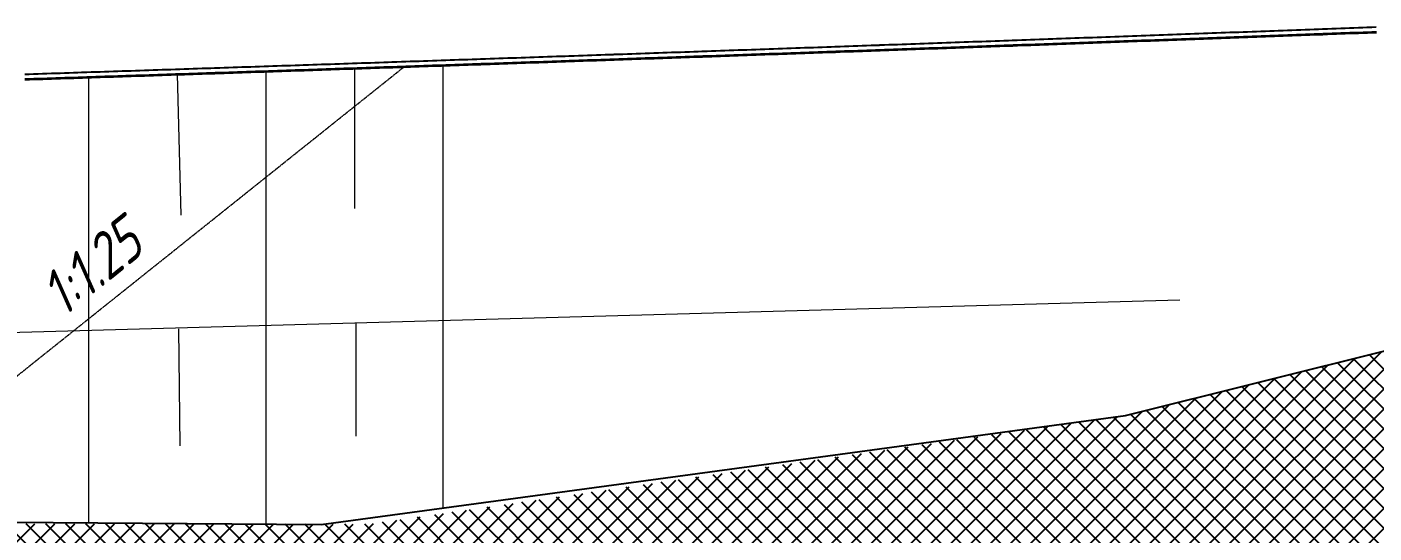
# Model space of a CAD drawing. Header units: millimetres. Extents: x 0 to 285450075, y -3000605 to 8125189010.
# Drawn here: x 6936179 to 6966572, y 12523 to 23952 of the extents above; entities that cross this region are included whole.
import ezdxf

# ---------------------------------------------------------------- set-up
doc = ezdxf.new("R2010")
doc.units = ezdxf.units.MM
doc.linetypes.add('осевая', pattern=[2, 1.25, -0.25, 0.25, -0.25])
for name, color, linetype in [('geology', 250, 'Continuous'), ('Красный профиль', 1, 'Continuous'), ('Черный профиль', 3, 'Continuous')]:
    doc.layers.add(name, color=color, linetype=linetype)
for name, color, linetype, lineweight in [('ИС_Основная', 7, 'Continuous', 35), ('ИС_Ось', 3, 'осевая', 18), ('ИС_Тонкая', 3, 'Continuous', 18), ('Размеры', 3, 'Continuous', 15)]:
    doc.layers.add(name, color=color, linetype=linetype, lineweight=lineweight)
doc.styles.add('ISOCPEUR_', font='isocpeur.ttf', dxfattribs={"width": 0.8, "oblique": 15, "height": 250})

# ---------------------------------------------------------------- blocks, each defined once
blk = doc.blocks.new('зщдзждю')
at = {"layer": 'geology', "true_color": 0xb2b2b2}
h = blk.add_hatch(dxfattribs=at)
h.set_pattern_fill('NET', color=253, scale=100, angle=45)
h.set_pattern_definition([(45, (-6879640.2, -73803.65), (-224.506403, 224.506403), []), (135, (-6879640.2, -73803.65), (-224.506403, -224.506403), [])])
h.paths.add_polyline_path([(99405, 2903), (99405, 9263), (91372, 7257), (74293, 4804), (54061, 4828), (53625, 4784), (51689, 4588), (50813, 4303), (49813, 4266), (48813, 4178), (47813, 4088), (46813, 3997), (45813, 3890), (40103, 1651), (40103, 809), (38301, 809), (38301, 944), (36683, 309), (36652, 247), (36524, 247), (35968, 29), (35968, -217), (36167, -217), (36075, -355), (57365, 2903)])
h.paths.add_polyline_path([(49041, 3165), (49041, 2165), (47239, 2165), (47239, 3165)], flags=16)
edge = h.paths.add_edge_path(flags=16)
edge.add_arc((46611, 2645), 500, 0, 360)
h.paths.add_polyline_path([(36138, 31), (36138, 35), (36135, 35), (36135, 31)], flags=16)
h.paths.add_polyline_path([(36208, -196), (36897, -196), (36897, 254), (36208, 254)], flags=16)
h.paths.add_polyline_path([(46175, 2330), (47080, 2330), (47080, 2930), (46175, 2930)], flags=16)
h.paths.add_polyline_path([(47484, 2250), (48791, 2250), (48791, 3081), (47484, 3081)], flags=0)
h.paths.add_polyline_path([(38547, 894), (39854, 894), (39854, 1724), (38547, 1724)], flags=17)
h.paths.add_polyline_path([(37131, -482), (38632, -482), (38632, 24), (37131, 24)])

msp = doc.modelspace()

# ---------------------------------------------------------------- linework, layer by layer
at = {"layer": 'ИС_Основная', "flags": 128}
msp.add_lwpolyline([(6936133.9962, 22769.5189), (6936233.9632, 22772.7939), (6936333.9302, 22776.0704), (6936412.3785, 22778.6426), (6936433.8978, 22779.3484), (6936533.8641, 22782.6278), (6936633.8311, 22785.9088), (6936733.7981, 22789.1912), (6936833.7651, 22792.475), (6936933.7321, 22795.7604), (6937033.6991, 22799.0472), (6937133.666, 22802.3355), (6937233.633, 22805.6252), (6937333.6, 22808.9165), (6937412.3954, 22811.5117), (6937433.5677, 22812.2092), (6937533.534, 22815.5033), (6937633.501, 22818.799), (6937733.4679, 22822.0961), (6937833.4349, 22825.3947), (6937933.4019, 22828.6947), (6938033.3689, 22831.9963), (6938133.3359, 22835.2993), (6938233.3029, 22838.6038), (6938333.2698, 22841.9097), (6938412.4123, 22844.528), (6938433.2375, 22845.2172), (6938533.2038, 22848.526), (6938633.1708, 22851.8364), (6938733.1378, 22855.1482), (6938833.1048, 22858.4616), (6938933.0717, 22861.7763), (6939033.0387, 22865.0926), (6939133.0057, 22868.4103), (6939232.9727, 22871.7295), (6939332.9397, 22875.0502), (6939412.4292, 22877.6917), (6939432.9073, 22878.3724), (6939532.8736, 22881.696), (6939632.8406, 22885.0211), (6939732.8076, 22888.3476), (6939832.7746, 22891.6756), (6939932.7416, 22895.0052), (6940032.7086, 22898.3361), (6940132.6755, 22901.6686), (6940232.6425, 22905.0025), (6940332.6095, 22908.3379), (6940412.4461, 22911.0027), (6940432.5772, 22911.6748), (6940532.5435, 22915.0131), (6940632.5105, 22918.3529), (6940732.4774, 22921.6942), (6940832.4444, 22925.0369), (6940932.4114, 22928.3812), (6941032.3784, 22931.7269), (6941132.3454, 22935.074), (6941232.3124, 22938.4227), (6941332.2793, 22941.7728), (6941412.463, 22944.461), (6941432.247, 22945.1244), (6941532.2133, 22948.4775), (6941632.1803, 22951.832), (6941732.1473, 22955.188), (6941832.1143, 22958.5455), (6941932.0812, 22961.9044), (6942032.0482, 22965.2648), (6942132.0152, 22968.6267), (6942231.9822, 22971.9901), (6942331.9492, 22975.3549), (6942412.4799, 22978.0666), (6942431.9168, 22978.7213), (6942531.8831, 22982.089), (6942631.8501, 22985.4583), (6942731.8171, 22988.829), (6942831.7841, 22992.2012), (6942931.7511, 22995.5749), (6943031.7181, 22998.95), (6943131.6851, 23002.3266), (6943231.652, 23005.7047), (6943331.619, 23009.0843), (6943412.4969, 23011.8196), (6943431.5867, 23012.4653), (6943531.553, 23015.8478), (6943631.52, 23019.2318), (6943731.487, 23022.6172), (6943831.4539, 23026.0041), (6943931.4209, 23029.3925), (6944031.3879, 23032.7824), (6944131.3549, 23036.1737), (6944231.3219, 23039.5665), (6944331.2889, 23042.9608), (6944412.5138, 23045.7198), (6944431.2565, 23046.3566), (6944531.2228, 23049.7538), (6944631.1898, 23053.1525), (6944731.1568, 23056.5527), (6944831.1238, 23059.9543), (6944931.0908, 23063.3574), (6945031.0577, 23066.762), (6945131.0247, 23070.1681), (6945230.9917, 23073.5756), (6945330.9587, 23076.9846), (6945412.5307, 23079.7674), (6945430.9264, 23080.3951), (6945530.8927, 23083.807), (6945630.8596, 23087.2204), (6945730.8266, 23090.6353), (6945830.7936, 23094.0517), (6945930.7606, 23097.4695), (6946030.7276, 23100.8888), (6946130.6946, 23104.3096), (6946230.6615, 23107.7318), (6946330.6285, 23111.1556), (6946412.5476, 23113.9623), (6946430.5962, 23114.5808), (6946530.5625, 23118.0074), (6946630.5295, 23121.4356), (6946730.4965, 23124.8652), (6946830.4634, 23128.2963), (6946930.4304, 23131.7288), (6947030.3974, 23135.1628), (6947130.3644, 23138.5983), (6947230.3314, 23142.0353), (6947330.2984, 23145.4738), (6947412.5645, 23148.3045), (6947430.266, 23148.9137), (6947530.2323, 23152.3551), (6947630.1993, 23155.7979), (6947730.1663, 23159.2423), (6947830.1333, 23162.6881), (6947930.1002, 23166.1353), (6948030.0672, 23169.5841), (6948130.0342, 23173.0343), (6948230.0012, 23176.486), (6948329.9682, 23179.9392), (6948412.5814, 23182.794), (6948429.9359, 23183.3938), (6948529.9021, 23186.8499), (6948629.8691, 23190.3075), (6948729.8361, 23193.7665), (6948829.8031, 23197.2271), (6948929.7701, 23200.6891), (6949029.7371, 23204.1525), (6949129.704, 23207.6175), (6949229.671, 23211.0839), (6949329.638, 23214.5518), (6949412.5983, 23217.4308), (6949429.6057, 23218.0212), (6949529.572, 23221.492), (6949629.539, 23224.9643), (6949729.5059, 23228.4381), (6949829.4729, 23231.9133), (6949929.4399, 23235.39), (6950029.4069, 23238.8682), (6950129.3739, 23242.3479), (6950229.3409, 23245.829), (6950329.3078, 23249.3116), (6950412.6152, 23252.215), (6950429.2755, 23252.7957), (6950529.2418, 23256.2813), (6950629.2088, 23259.7683), (6950729.1758, 23263.2568), (6950829.1428, 23266.7467), (6950929.1097, 23270.2382), (6951029.0767, 23273.7311), (6951129.0437, 23277.2255), (6951229.0107, 23280.7213), (6951328.9777, 23284.2187), (6951412.6321, 23287.1464), (6951428.9454, 23287.7175), (6951528.9116, 23291.2178), (6951628.8786, 23294.7195), (6951728.8456, 23298.2227), (6951828.8126, 23301.7274), (6951928.7796, 23305.2336), (6952028.7466, 23308.7412), (6952128.7135, 23312.2503), (6952228.6805, 23315.7609), (6952328.6475, 23319.2729), (6952412.649, 23322.2252), (6952428.6152, 23322.7865), (6952528.5815, 23326.3015), (6952628.5485, 23329.8179), (6952728.5154, 23333.3359), (6952828.4824, 23336.8553), (6952928.4494, 23340.3762), (6953028.4164, 23343.8985), (6953128.3834, 23347.4223), (6953228.3504, 23350.9476), (6953328.3173, 23354.4744), (6953412.6659, 23357.4513), (6953428.285, 23358.0027), (6953528.2513, 23361.5324), (6953628.2183, 23365.0636), (6953728.1853, 23368.5962), (6953828.1523, 23372.1304), (6953928.1192, 23375.666), (6954028.0862, 23379.203), (6954128.0532, 23382.7416), (6954228.0202, 23386.2816), (6954327.9872, 23389.8231), (6954412.6828, 23392.8247), (6954427.9549, 23393.3661), (6954527.9211, 23396.9105), (6954627.8881, 23400.4564), (6954727.8551, 23404.0038), (6954827.8221, 23407.5527), (6954927.7891, 23411.103), (6955027.7561, 23414.6548), (6955127.723, 23418.2081), (6955227.69, 23421.7628), (6955327.657, 23425.319), (6955412.6997, 23428.3455), (6955427.6247, 23428.8767), (6955527.591, 23432.4359), (6955627.558, 23435.9965), (6955727.5249, 23439.5586), (6955827.4919, 23443.1222), (6955927.4589, 23446.6872), (6956027.4259, 23450.2537), (6956127.3929, 23453.8217), (6956227.3599, 23457.3912), (6956327.3268, 23460.9621), (6956412.7167, 23464.0135), (6956427.2945, 23464.5346), (6956527.2608, 23468.1084), (6956627.2278, 23471.6838), (6956727.1948, 23475.2606), (6956827.1617, 23478.8389), (6956927.1287, 23482.4187), (6957027.0957, 23485.9999), (6957127.0627, 23489.5826), (6957227.0297, 23493.1668), (6957326.9967, 23496.7525), (6957412.7336, 23499.8289), (6957426.9644, 23500.3396), (6957526.9306, 23503.9282), (6957626.8976, 23507.5183), (6957726.8646, 23511.1098), (6957826.8316, 23514.7029), (6957926.7986, 23518.2973), (6958026.7655, 23521.8933), (6958126.7325, 23525.4907), (6958226.6995, 23529.0897), (6958326.6665, 23532.69), (6958412.7505, 23535.7916), (6958426.6342, 23536.2919), (6958526.6005, 23539.8952), (6958626.5674, 23543.5), (6958726.5344, 23547.1063), (6958826.5014, 23550.714), (6958926.4684, 23554.3232), (6959026.4354, 23557.9339), (6959126.4024, 23561.5461), (6959226.3693, 23565.1597), (6959326.3363, 23568.7748), (6959412.7674, 23571.9016), (6959426.304, 23572.3914), (6959526.2703, 23576.0094), (6959626.2373, 23579.6289), (6959726.2043, 23583.2499), (6959826.1712, 23586.8724), (6959926.1382, 23590.4963), (6960026.1052, 23594.1217), (6960126.0722, 23597.7486), (6960226.0392, 23601.377), (6960326.0062, 23605.0068), (6960412.7843, 23608.1589), (6960425.9739, 23608.6381), (6960525.9401, 23612.2708), (6960625.9071, 23615.9051), (6960725.8741, 23619.5408), (6960825.8411, 23623.178), (6960925.8081, 23626.8166), (6961025.775, 23630.4568), (6961125.742, 23634.0984), (6961225.709, 23637.7414), (6961325.676, 23641.386), (6961412.8012, 23644.5635), (6961425.6437, 23645.032), (6961525.6099, 23648.6795), (6961625.5769, 23652.3284), (6961725.5439, 23655.9789), (6961825.5109, 23659.6308), (6961925.4779, 23663.2841), (6962025.4449, 23666.939), (6962125.4118, 23670.5953), (6962225.3788, 23674.2531), (6962325.3458, 23677.9124), (6962412.8181, 23681.1155), (6962425.3135, 23681.5731), (6962525.2798, 23685.2353), (6962625.2468, 23688.899), (6962725.2137, 23692.5642), (6962825.1807, 23696.2308), (6962925.1477, 23699.8989), (6963025.1147, 23703.5685), (6963125.0817, 23707.2395), (6963225.0487, 23710.912), (6963325.0156, 23714.586), (6963412.835, 23717.8147), (6963424.9834, 23718.2615), (6963524.9496, 23721.9384), (6963624.9166, 23725.6168), (6963724.8836, 23729.2967), (6963824.8506, 23732.978), (6963924.8175, 23736.6608), (6964024.7845, 23740.3451), (6964124.7515, 23744.0309), (6964224.7185, 23747.7181), (6964324.6855, 23751.4068), (6964412.8519, 23754.6613), (6964424.6532, 23755.097), (6964524.6194, 23758.7887), (6964624.5864, 23762.4818), (6964724.5534, 23766.1764), (6964824.5204, 23769.8725), (6964924.4874, 23773.57), (6965024.4543, 23777.269), (6965124.4213, 23780.9695), (6965224.3883, 23784.6715), (6965324.3553, 23788.3749), (6965412.8688, 23791.6552), (6965424.323, 23792.0798), (6965524.2893, 23795.7862), (6965624.2562, 23799.494), (6965724.2232, 23803.2033), (6965824.1902, 23806.9141), (6965924.1572, 23810.6264), (6966024.1242, 23814.3401), (6966124.0912, 23818.0553), (6966224.0581, 23821.772), (6966324.0251, 23825.4902), (6966412.8857, 23828.7964), (6966423.9929, 23829.2098), (6966523.9591, 23832.9309), (6966623.9261, 23836.6534)], dxfattribs=at)
at = {"layer": 'ИС_Ось', "ltscale": 0.3}
msp.add_line((6929910.9583, 11238.8588), (6944695.093, 23055.326), dxfattribs=at)
at = {"layer": 'ИС_Тонкая'}
for points in [[(6937565.6986, 22816.5637), (6937565.6986, 12752.8532)], [(6939565.6986, 22882.7878), (6939654.6908, 19703.3333)], [(6941565.6986, 22949.6011), (6941565.6986, 12722.6561)], [(6943565.6986, 23017.0037), (6943565.6986, 19854.9799)], [(6945565.6986, 23084.9955), (6945565.6986, 13086.0689)], [(6919829.9339, 16606.5988), (6962188.433, 17792.2035)], [(6939598.6157, 17137.863), (6939631.7204, 14496.3953)], [(6943598.6157, 17272.0789), (6943598.6157, 14714.6083)]]:
    msp.add_lwpolyline(points, dxfattribs=at)
at = {"layer": 'Красный профиль', "linetype": 'Continuous', "flags": 128}
msp.add_lwpolyline([(6936130.2324, 22884.4573), (6936230.1977, 22887.7322), (6936330.163, 22891.0087), (6936408.6098, 22893.5809), (6936430.1283, 22894.2866), (6936530.0936, 22897.566), (6936630.0588, 22900.8469), (6936730.0241, 22904.1292), (6936829.9894, 22907.413), (6936929.9547, 22910.6983), (6937029.92, 22913.9851), (6937129.8853, 22917.2733), (6937229.8506, 22920.563), (6937329.8159, 22923.8542), (6937408.6098, 22926.4494), (6937429.7812, 22927.1468), (6937529.7465, 22930.4409), (6937629.7118, 22933.7365), (6937729.6771, 22937.0336), (6937829.6424, 22940.3321), (6937929.6077, 22943.6321), (6938029.5729, 22946.9336), (6938129.5382, 22950.2366), (6938229.5035, 22953.541), (6938329.4688, 22956.8469), (6938408.6098, 22959.4652), (6938429.4341, 22960.1543), (6938529.3994, 22963.4631), (6938629.3647, 22966.7734), (6938729.33, 22970.0852), (6938829.2953, 22973.3984), (6938929.2606, 22976.7132), (6939029.2259, 22980.0294), (6939129.1912, 22983.347), (6939229.1565, 22986.6662), (6939329.1218, 22989.9868), (6939408.6098, 22992.6283), (6939429.087, 22993.3089), (6939529.0523, 22996.6325), (6939629.0176, 22999.9575), (6939728.9829, 23003.284), (6939828.9482, 23006.612), (6939928.9135, 23009.9414), (6940028.8788, 23013.2723), (6940128.8441, 23016.6047), (6940228.8094, 23019.9386), (6940328.7747, 23023.2739), (6940408.6098, 23025.9387), (6940428.74, 23026.6107), (6940528.7053, 23029.949), (6940628.6706, 23033.2888), (6940728.6358, 23036.63), (6940828.6011, 23039.9727), (6940928.5664, 23043.3169), (6941028.5317, 23046.6625), (6941128.497, 23050.0096), (6941228.4623, 23053.3582), (6941328.4276, 23056.7083), (6941408.6098, 23059.3964), (6941428.3929, 23060.0598), (6941528.3582, 23063.4128), (6941628.3235, 23066.7673), (6941728.2888, 23070.1232), (6941828.2541, 23073.4807), (6941928.2194, 23076.8396), (6942028.1847, 23080.1999), (6942128.1499, 23083.5617), (6942228.1152, 23086.9251), (6942328.0805, 23090.2898), (6942408.6098, 23093.0015), (6942428.0458, 23093.6561), (6942528.0111, 23097.0238), (6942627.9764, 23100.393), (6942727.9417, 23103.7637), (6942827.907, 23107.1358), (6942927.8723, 23110.5094), (6943027.8376, 23113.8845), (6943127.8029, 23117.2611), (6943227.7682, 23120.6391), (6943327.7335, 23124.0186), (6943408.6098, 23126.7538), (6943427.6988, 23127.3996), (6943527.664, 23130.782), (6943627.6293, 23134.1659), (6943727.5946, 23137.5513), (6943827.5599, 23140.9382), (6943927.5252, 23144.3265), (6944027.4905, 23147.7163), (6944127.4558, 23151.1076), (6944227.4211, 23154.5004), (6944327.3864, 23157.8946), (6944408.6098, 23160.6535), (6944427.3517, 23161.2903), (6944527.317, 23164.6874), (6944627.2823, 23168.0861), (6944727.2476, 23171.4862), (6944827.2129, 23174.8878), (6944927.1781, 23178.2908), (6945027.1434, 23181.6954), (6945127.1087, 23185.1014), (6945227.074, 23188.5088), (6945327.0393, 23191.9178), (6945408.6098, 23194.7005), (6945427.0046, 23195.3282), (6945526.9699, 23198.7401), (6945626.9352, 23202.1534), (6945726.9005, 23205.5683), (6945826.8658, 23208.9846), (6945926.8311, 23212.4023), (6946026.7964, 23215.8216), (6946126.7617, 23219.2423), (6946226.727, 23222.6645), (6946326.6922, 23226.0882), (6946408.6098, 23228.8948), (6946426.6575, 23229.5133), (6946526.6228, 23232.9399), (6946626.5881, 23236.368), (6946726.5534, 23239.7976), (6946826.5187, 23243.2286), (6946926.484, 23246.6611), (6947026.4493, 23250.095), (6947126.4146, 23253.5305), (6947226.3799, 23256.9674), (6947326.3452, 23260.4058), (6947408.6098, 23263.2364), (6947426.3105, 23263.8456), (6947526.2758, 23267.287), (6947626.241, 23270.7298), (6947726.2063, 23274.1741), (6947826.1716, 23277.6198), (6947926.1369, 23281.067), (6948026.1022, 23284.5157), (6948126.0675, 23287.9659), (6948226.0328, 23291.4175), (6948325.9981, 23294.8706), (6948408.6098, 23297.7254), (6948425.9634, 23298.3252), (6948525.9287, 23301.7812), (6948625.894, 23305.2388), (6948725.8593, 23308.6978), (6948825.8246, 23312.1582), (6948925.7899, 23315.6202), (6949025.7551, 23319.0836), (6949125.7204, 23322.5485), (6949225.6857, 23326.0148), (6949325.651, 23329.4827), (6949408.6098, 23332.3616), (6949425.6163, 23332.952), (6949525.5816, 23336.4227), (6949625.5469, 23339.895), (6949725.5122, 23343.3687), (6949825.4775, 23346.8439), (6949925.4428, 23350.3205), (6950025.4081, 23353.7987), (6950125.3734, 23357.2783), (6950225.3387, 23360.7594), (6950325.304, 23364.2419), (6950408.6098, 23367.1452), (6950425.2692, 23367.7259), (6950525.2345, 23371.2114), (6950625.1998, 23374.6984), (6950725.1651, 23378.1868), (6950825.1304, 23381.6767), (6950925.0957, 23385.1681), (6951025.061, 23388.661), (6951125.0263, 23392.1553), (6951224.9916, 23395.6511), (6951324.9569, 23399.1484), (6951408.6098, 23402.0761), (6951424.9222, 23402.6471), (6951524.8875, 23406.1473), (6951624.8528, 23409.649), (6951724.8181, 23413.1522), (6951824.7833, 23416.6568), (6951924.7486, 23420.1629), (6952024.7139, 23423.6705), (6952124.6792, 23427.1795), (6952224.6445, 23430.69), (6952324.6098, 23434.202), (6952408.6098, 23437.1543), (6952424.5751, 23437.7155), (6952524.5404, 23441.2304), (6952624.5057, 23444.7468), (6952724.471, 23448.2647), (6952824.4363, 23451.7841), (6952924.4016, 23455.3049), (6953024.3669, 23458.8272), (6953124.3322, 23462.351), (6953224.2974, 23465.8762), (6953324.2627, 23469.4029), (6953408.6098, 23472.3798), (6953424.228, 23472.9311), (6953524.1933, 23476.4608), (6953624.1586, 23479.9919), (6953724.1239, 23483.5245), (6953824.0892, 23487.0586), (6953924.0545, 23490.5941), (6954024.0198, 23494.1311), (6954123.9851, 23497.6696), (6954223.9504, 23501.2096), (6954323.9157, 23504.751), (6954408.6098, 23507.7526), (6954423.881, 23508.2939), (6954523.8462, 23511.8383), (6954623.8115, 23515.3842), (6954723.7768, 23518.9315), (6954823.7421, 23522.4803), (6954923.7074, 23526.0305), (6955023.6727, 23529.5823), (6955123.638, 23533.1355), (6955223.6033, 23536.6902), (6955323.5686, 23540.2463), (6955408.6098, 23543.2727), (6955423.5339, 23543.804), (6955523.4992, 23547.3631), (6955623.4645, 23550.9236), (6955723.4298, 23554.4857), (6955823.3951, 23558.0492), (6955923.3603, 23561.6142), (6956023.3256, 23565.1806), (6956123.2909, 23568.7486), (6956223.2562, 23572.318), (6956323.2215, 23575.8888), (6956408.6098, 23578.9402), (6956423.1868, 23579.4612), (6956523.1521, 23583.035), (6956623.1174, 23586.6103), (6956723.0827, 23590.1871), (6956823.048, 23593.7653), (6956923.0133, 23597.345), (6957022.9786, 23600.9262), (6957122.9439, 23604.5089), (6957222.9092, 23608.093), (6957322.8744, 23611.6786), (6957408.6098, 23614.7549), (6957422.8397, 23615.2656), (6957522.805, 23618.8542), (6957622.7703, 23622.4442), (6957722.7356, 23626.0357), (6957822.7009, 23629.6286), (6957922.6662, 23633.2231), (6958022.6315, 23636.819), (6958122.5968, 23640.4164), (6958222.5621, 23644.0152), (6958322.5274, 23647.6155), (6958408.6098, 23650.717), (6958422.4927, 23651.2173), (6958522.458, 23654.8206), (6958622.4233, 23658.4253), (6958722.3885, 23662.0315), (6958822.3538, 23665.6392), (6958922.3191, 23669.2483), (6959022.2844, 23672.859), (6959122.2497, 23676.4711), (6959222.215, 23680.0846), (6959322.1803, 23683.6997), (6959408.6098, 23686.8264), (6959422.1456, 23687.3162), (6959522.1109, 23690.9342), (6959622.0762, 23694.5536), (6959722.0415, 23698.1746), (6959822.0068, 23701.797), (6959921.9721, 23705.4208), (6960021.9374, 23709.0462), (6960121.9026, 23712.673), (6960221.8679, 23716.3013), (6960321.8332, 23719.931), (6960408.6098, 23723.0831), (6960421.7985, 23723.5623), (6960521.7638, 23727.195), (6960621.7291, 23730.8292), (6960721.6944, 23734.4648), (6960821.6597, 23738.1019), (6960921.625, 23741.7405), (6961021.5903, 23745.3806), (6961121.5556, 23749.0221), (6961221.5209, 23752.6651), (6961321.4862, 23756.3096), (6961408.6098, 23759.4871), (6961421.4514, 23759.9556), (6961521.4167, 23763.603), (6961621.382, 23767.2519), (6961721.3473, 23770.9023), (6961821.3126, 23774.5541), (6961921.2779, 23778.2074), (6962021.2432, 23781.8622), (6962121.2085, 23785.5185), (6962221.1738, 23789.1762), (6962321.1391, 23792.8354), (6962408.6098, 23796.0385), (6962421.1044, 23796.4961), (6962521.0697, 23800.1582), (6962621.035, 23803.8219), (6962721.0003, 23807.4869), (6962820.9655, 23811.1535), (6962920.9308, 23814.8215), (6963020.8961, 23818.4911), (6963120.8614, 23822.162), (6963220.8267, 23825.8345), (6963320.792, 23829.5084), (6963408.6098, 23832.7371), (6963420.7573, 23833.1838), (6963520.7226, 23836.8607), (6963620.6879, 23840.539), (6963720.6532, 23844.2188), (6963820.6185, 23847.9001), (6963920.5838, 23851.5829), (6964020.5491, 23855.2671), (6964120.5144, 23858.9528), (6964220.4796, 23862.64), (6964320.4449, 23866.3286), (6964408.6098, 23869.5831), (6964420.4102, 23870.0187), (6964520.3755, 23873.7103), (6964620.3408, 23877.4034), (6964720.3061, 23881.0979), (6964820.2714, 23884.7939), (6964920.2367, 23888.4914), (6965020.202, 23892.1904), (6965120.1673, 23895.8908), (6965220.1326, 23899.5927), (6965320.0979, 23903.2961), (6965408.6098, 23906.5763), (6965420.0632, 23907.0009), (6965520.0285, 23910.7072), (6965619.9937, 23914.415), (6965719.959, 23918.1242), (6965819.9243, 23921.835), (6965919.8896, 23925.5472), (6966019.8549, 23929.2608), (6966119.8202, 23932.976), (6966219.7855, 23936.6926), (6966319.7508, 23940.4107), (6966408.6098, 23943.7169), (6966419.7161, 23944.1302), (6966519.6814, 23947.8513), (6966619.6467, 23951.5738)], dxfattribs=at)
at = {"layer": 'Черный профиль', "linetype": 'Continuous', "flags": 128}
msp.add_lwpolyline([(6910799.9533, 11446.6099), (6924670.4122, 12850.203), (6942818.9451, 12713.195), (6960967.4779, 15176.8718), (6979116.0108, 19709.1278)], dxfattribs=at)

# ---------------------------------------------------------------- texts
at = {"layer": 'Размеры', "color": 3, "insert": (6936363.7024, 18150), "char_height": 1000, "attachment_point": 1, "rotation": 38.89436666, "style": 'ISOCPEUR_'}
msp.add_mtext('1:1.25', dxfattribs=at)

# ---------------------------------------------------------------- next in the draw order: block references
at = {"layer": 'geology', "color": 6}
msp.add_blockref('зщдзждю', (6869595.1178, 7919.755), dxfattribs=at)

doc.saveas('drawing.dxf')
